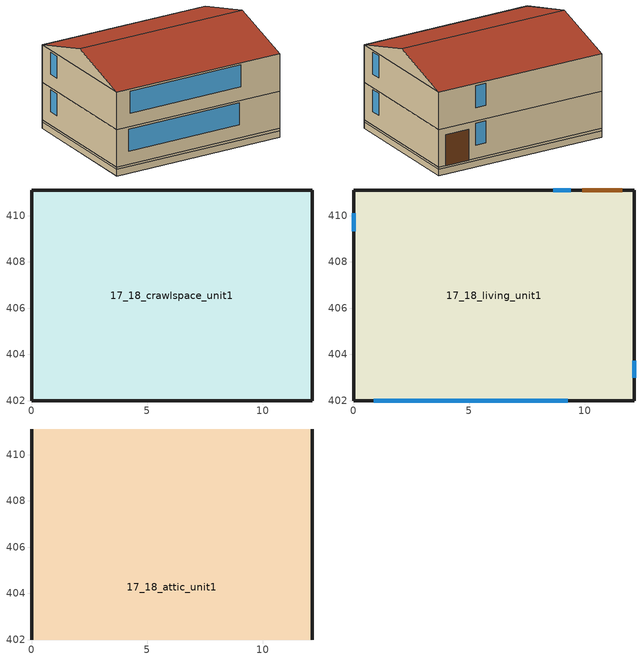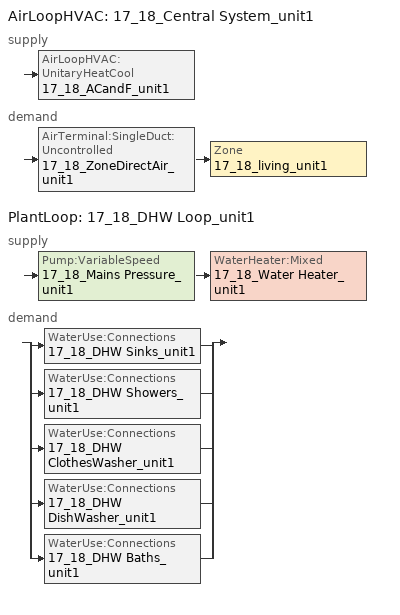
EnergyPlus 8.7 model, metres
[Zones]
17_18_crawlspace_unit1
 floor ground (HPSlab): 12.13,402 0,402 0,411.1 12.13,411.1 z-0.46
 wall outside (HPWall): 0,402 12.13,402 12.13,411.1 0,411.1 0,402 z0:0.15
 wall ground (HPWall): 0,402 12.13,402 12.13,411.1 0,411.1 0,402 z-0.46:0
17_18_living_unit1
 floor adiabatic (Interior Floor): 12.13,402 0,402 0,411.1 12.13,411.1 z2.74
 floor to 17_18_crawlspace_unit1 (Exterior Floor): 12.13,402 0,402 0,411.1 12.13,411.1 z0.15
 wall outside (HPWall): 0,402 12.13,402 12.13,411.1 0,411.1 0,402 z0.15:2.74; 0,402 12.13,402 12.13,411.1 0,411.1 0,402 z2.74:5.34
 window (Dbl Elec Abs Bleached 6mm/13mm Air): 0.88,402 9.15,402 / 9.39,411.1 8.64,411.1 / 12.13,403 12.13,403.73 z1.07:2.59; 1,402 9.26,402 / 9.39,411.1 8.63,411.1 / 12.13,403 12.13,403.72 / 0,410.1 0,409.33 z3.66:5.18; 0,410.1,1.07 0,409.36,1.06 0,409.36,2.59 0,410.1,2.59
 door (Exterior Door): 11.63,411.1 9.89,411.1 z0.15:2.29
 ceiling to 17_18_attic_unit1 (Interior Ceiling): 0,402 12.13,402 12.13,411.1 0,411.1 z5.34
17_18_attic_unit1
 wall outside (HPWall): 12.13,402,5.34 12.13,411.1,5.34 12.13,406.55,6.7; 0,411.1,5.34 0,402,5.34 0,406.55,6.7
 roof outside (HPRoof): 0,402,5.34 12.13,402,5.34 12.13,406.55,6.7 0,406.55,6.7; 12.13,411.1,5.34 0,411.1,5.34 0,406.55,6.7 12.13,406.55,6.7
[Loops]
AirLoopHVAC '17_18_Central System_unit1'
 supply: AirLoopHVAC:UnitaryHeatCool '17_18_ACandF_unit1'
 demand: AirTerminal:SingleDuct:Uncontrolled '17_18_ZoneDirectAir_unit1' > Zone '17_18_living_unit1'
PlantLoop '17_18_DHW Loop_unit1'
 supply: Pump:VariableSpeed '17_18_Mains Pressure_unit1' > WaterHeater:Mixed '17_18_Water Heater_unit1'
 demand: split
  | WaterUse:Connections '17_18_DHW Sinks_unit1'
  | WaterUse:Connections '17_18_DHW Showers_unit1'
  | WaterUse:Connections '17_18_DHW ClothesWasher_unit1'
  | WaterUse:Connections '17_18_DHW DishWasher_unit1'
  | WaterUse:Connections '17_18_DHW Baths_unit1'
[Building]
SF+CZ5AWH+USA_IL_Chicago-OHare.Intl.AP.725300+elecres+crawlspace+IECC_2018: North Axis {deg}=0; Terrain=Suburbs; Loads Convergence Tolerance Value=0.04; Temperature Convergence Tolerance Value {deltaC}=0.4; Solar Distribution=FullExterior; Maximum Number of Warmup Days=25; Minimum Number of Warmup Days=6
[Site:Location]
Chicago Ohare Intl Ap_IL_USA Design_Conditions: Latitude {deg}=41.98; Longitude {deg}=-87.92; Time Zone {hr}=-6; Elevation {m}=201
[SizingPeriod:WeatherFileDays] Day of Week for Start Day=Monday; Use Weather File Daylight Saving Period=Yes; Use Weather File Rain and Snow Indicators=Yes
Name | Begin Month | Begin Day of Month | End Month | End Day of Month
HDD | 11 | 20 | 11 | 20
CDD | 7 | 21 | 7 | 21
HDD3 | 12 | 20 | 12 | 20
CDD2 | 5 | 23 | 5 | 23
CDD3 | 5 | 30 | 5 | 30
[Site:GroundTemperature:BuildingSurface]
4.4, 3.3, 2.3, 1.8, 2, 4, 6.8, 9.3, 10.1, 9.6, 7.8, 6
[Site:WaterMainsTemperature]
Calculation Method=Correlation; Annual Average Outdoor Air Temperature {C}=9.925; Maximum Difference In Monthly Average Outdoor Air Temperatures {deltaC}=28.7
[Material]
Name | Roughness | Thickness {m} | Conductivity {W/m-K} | Density {kg/m3} | Specific Heat {J/kg-K} | Thermal Absorptance | Solar Absorptance | Visible Absorptance
ceil_consol_layer | Rough | 0.400206 | 0.0617176 | 41.9286 | 776.251
floor_consol_layer | Rough | 0.23495 | 0.0515515 | 55.074 | 916.9311
Drywall_1/2in | MediumSmooth | 0.0127 | 0.16009 | 800.923 | 1087.84
Plywood_3/4in | Rough | 0.01905 | 0.115458 | 544.68 | 674.54 | 0.9 | 0.7 | 0.7
Carpet_n_pad | MediumSmooth | 0.0254001 | 0.0601314 | 32.0369 | 836.8 | 0.9 | 0.7 | 0.7
door_const | Smooth | 0.0422696 | 0.0720096 | 512.64 | 767.58
Std Wood 6inch | MediumSmooth | 0.15 | 0.12 | 540 | 1210 | 0.9 | 0.7 | 0.7
Wall Insulation HP | MediumRough | 0.32972 | 0.049 | 265 | 836.8 | 0.9 | 0.7 | 0.7
Roof Insulation HP | MediumRough | 0.68799 | 0.049 | 265 | 836.8 | 0.9 | 0.7 | 0.7
Slab Insulation HP | MediumRough | 0.04439 | 0.049 | 265 | 836.8 | 0.9 | 0.7 | 0.7
HW CONCRETE | Rough | 0.1016 | 1.311 | 2240 | 836.8 | 0.9 | 0.7 | 0.7
1/2IN Gypsum | Smooth | 0.0127 | 0.16 | 784.9 | 830 | 0.9 | 0.92 | 0.92
1IN Stucco | Smooth | 0.0253 | 0.6918 | 1858 | 837 | 0.9 | 0.92 | 0.92
8IN CONCRETE HW | Rough | 0.2032 | 1.311 | 2240 | 836.8 | 0.9 | 0.7 | 0.7
Roof Membrane | VeryRough | 0.0095 | 0.16 | 1121.29 | 1460 | 0.9 | 0.7 | 0.7
Metal Decking | MediumSmooth | 0.0015 | 45.006 | 7680 | 418.4 | 0.9 | 0.7 | 0.3
[Material:NoMass]
CP02 CARPET PAD: Roughness=VeryRough; Thermal Resistance {m2-K/W}=0.2165; Thermal Absorptance=0.9; Solar Absorptance=0.7; Visible Absorptance=0.8
[WindowMaterial:SimpleGlazingSystem]
Glass: U-Factor {W/m2-K}=1.70358; Solar Heat Gain Coefficient=0.3344; Visible Transmittance=0.88
[WindowMaterial:Glazing] Optical Data Type=SpectralAverage; Thickness {m}=0.012; Infrared Transmittance at Normal Incidence=0; Front Side Infrared Hemispherical Emissivity=0.84; Conductivity {W/m-K}=0.9
Name | Solar Transmittance at Normal Incidence | Front Side Solar Reflectance at Normal Incidence | Back Side Solar Reflectance at Normal Incidence | Visible Transmittance at Normal Incidence | Front Side Visible Reflectance at Normal Incidence | Back Side Visible Reflectance at Normal Incidence | Back Side Infrared Hemispherical Emissivity
ECABS-2 BLEACHED 6MM | 0.814 | 0.086 | 0.086 | 0.847 | 0.099 | 0.099 | 0.1
ECABS-2 COLORED 6MM | 0.111 | 0.179 | 0.179 | 0.128 | 0.081 | 0.081 | 0.1
CLEAR 12MM | 0.653 | 0.064 | 0.064 | 0.841 | 0.077 | 0.077 | 0.84
[WindowMaterial:Gas]
ARGON 13MM: Gas Type=Argon; Thickness {m}=0.0127
[WindowMaterial:Blind]
int_blind: Slat Orientation=Horizontal; Slat Width {m}=0.025; Slat Separation {m}=0.01875; Slat Thickness {m}=0.001; Slat Angle {deg}=45; Slat Conductivity {W/m-K}=221; Slat Beam Solar Transmittance=0; Front Side Slat Beam Solar Reflectance=0.5; Back Side Slat Beam Solar Reflectance=0.5; Slat Diffuse Solar Transmittance=0; Front Side Slat Diffuse Solar Reflectance=0.5; Back Side Slat Diffuse Solar Reflectance=0.5; Slat Beam Visible Transmittance=0; Front Side Slat Beam Visible Reflectance=0.5; Back Side Slat Beam Visible Reflectance=0.5; Slat Diffuse Visible Transmittance=0; Front Side Slat Diffuse Visible Reflectance=0.5; Back Side Slat Diffuse Visible Reflectance=0.5; Slat Infrared Hemispherical Transmittance=0; Front Side Slat Infrared Hemispherical Emissivity=0.9; Back Side Slat Infrared Hemispherical Emissivity=0.9; Blind to Glass Distance {m}=0.05; Blind Top Opening Multiplier=0.5; Blind Bottom Opening Multiplier=0.5; Blind Left Side Opening Multiplier=0.5; Blind Right Side Opening Multiplier=0.5
[Construction]
InteriorFurnishings: Std Wood 6inch
Exterior Floor: floor_consol_layer, Plywood_3/4in, Carpet_n_pad
Interior Floor: Plywood_3/4in, Carpet_n_pad
Interior Ceiling: ceil_consol_layer, Drywall_1/2in
Exterior Door: door_const
window_w_blinds: Glass, int_blind
HPWall: 1IN Stucco, 8IN CONCRETE HW, Wall Insulation HP, 1/2IN Gypsum
HPRoof: Roof Membrane, Roof Insulation HP, Metal Decking
HPSlab: HW CONCRETE, Slab Insulation HP, CP02 CARPET PAD
Dbl Elec Abs Bleached 6mm/13mm Air: ECABS-2 BLEACHED 6MM, ARGON 13MM, CLEAR 12MM, ARGON 13MM, CLEAR 12MM
Dbl Elec Abs Colored 6mm/13mm Air: ECABS-2 COLORED 6MM, ARGON 13MM, CLEAR 12MM, ARGON 13MM, CLEAR 12MM
[WindowProperty:ShadingControl] Glare Control Is Active=No
Name | Shading Type | Construction with Shading | Shading Control Type | Schedule | Shading Control Is Scheduled | Setpoint {W/m2, W or deg C}
17_18_Shades | InteriorBlind | window_w_blinds | OnIfScheduleAllows | 17_shading_2012iecc | Yes
17_18_ECW | SwitchableGlazing | Dbl Elec Abs Colored 6mm/13mm Air | OnIfHighZoneAirTemperature |  | No | 24
[Zone] Multiplier=1
17_18_living_unit1; 17_18_attic_unit1; 17_18_crawlspace_unit1
[InternalMass]
17_18_Internalmass_unit1: Construction=InteriorFurnishings; Zone=17_18_living_unit1; Surface Area {m2}=9.89591
[People]
17_18_people_unit1: Zone or ZoneList=17_18_living_unit1; Number of People Schedule=17_Occupancy; Number of People Calculation Method=People; Number of People=3; Fraction Radiant=0; Sensible Heat Fraction=autocalculate; Activity Level Schedule=17_activity_sch; Enable ASHRAE 55 Comfort Warnings=No; Mean Radiant Temperature Calculation Type=ZoneAveraged
[Lights] Zone or ZoneList=17_18_living_unit1; Schedule=17_InteriorLightingHE; Design Level Calculation Method=Watts/Area; Return Air Fraction=0; Fraction Radiant=0.2; Fraction Visible=0.6; Fraction Replaceable=0
Name | Watts per Zone Floor Area {W/m2}
17_18_Living Hardwired Lighting1 | 0.69
17_18_Living Plug-in Lighting1 | 0.29
[ElectricEquipment]
17_18_LIVING ZONE ElecEq: Zone or ZoneList=17_18_living_unit1; Schedule=17_INTERMITTENT; Design Level Calculation Method=EquipmentLevel; Design Level {W}=500; Fraction Latent=0; Fraction Radiant=0.3; Fraction Lost=0
[ZoneInfiltration:DesignFlowRate] Schedule=17_INF-SCHED; Design Flow Rate Calculation Method=AirChanges/Hour; Air Changes per Hour {1/hr}=0.1; Constant Term Coefficient=1; Temperature Term Coefficient=0; Velocity Term Coefficient=0; Velocity Squared Term Coefficient=0
Name | Zone or ZoneList
17_18_LIVING ZONE Infil 1 | 17_18_living_unit1
17_18_ATTIC ZONE Infil 1 | 17_18_attic_unit1
17_18_Infl_Crawl | 17_18_crawlspace_unit1
[ZoneVentilation:DesignFlowRate]
17_18_Ventilation_unit1: Zone or ZoneList=17_18_living_unit1; Schedule=17_always_avail; Design Flow Rate Calculation Method=Flow/Zone; Design Flow Rate {m3/s}=0.0283168; Ventilation Type=Exhaust; Fan Pressure Rise {Pa}=0; Fan Total Efficiency=1; Constant Term Coefficient=1; Temperature Term Coefficient=0; Velocity Term Coefficient=0; Velocity Squared Term Coefficient=0; Minimum Indoor Temperature {C}=-100; Maximum Indoor Temperature {C}=100; Delta Temperature {deltaC}=-100; Minimum Outdoor Temperature {C}=-100; Maximum Outdoor Temperature {C}=100; Maximum Wind Speed {m/s}=40
[ZoneVentilation:WindandStackOpenArea] Zone=17_18_living_unit1; Opening Area {m2}=4.13; Opening Area Fraction Schedule=17_VentingSched; Opening Effectiveness=0.5; Discharge Coefficient for Opening=autocalculate; Minimum Indoor Temperature {C}=23; Maximum Indoor Temperature {C}=25; Delta Temperature {deltaC}=0.5; Minimum Outdoor Temperature {C}=-32; Maximum Outdoor Temperature {C}=33; Maximum Wind Speed {m/s}=40
Name | Effective Angle {deg}
17_18_WINDOW_LDF_1.UNIT1_NV; 17_18_WINDOW_LDF_2.UNIT1_NV | 180
17_18_WINDOW_SDR_1.UNIT1_NV; 17_18_WINDOW_SDR_2.UNIT1_NV | 90
17_18_WINDOW_LDB_1.UNIT1_NV; 17_18_WINDOW_LDB_2.UNIT1_NV | 0
17_18_WINDOW_SDL_1.UNIT1_NV; 17_18_WINDOW_SDL_2.UNIT1_NV | 270
[Exterior:Lights]
Name | Schedule | Design Level {W}
17_18_Exterior-Lights_unit1 | 17_ExteriorLighting | 47.3411
17_18_Garage-Lights_unit1 | 17_InteriorLightingHE | 7.84187
[DesignSpecification:OutdoorAir]
17_18_SZ_DSOA_living_unit1: Outdoor Air Method=Flow/Zone; Outdoor Air Flow per Person {m3/s-person}=0; Outdoor Air Flow per Zone {m3/s}=0.0283168
[Sizing:Zone]
17_18_living_unit1: Zone Cooling Design Supply Air Temperature Input Method=SupplyAirTemperature; Zone Cooling Design Supply Air Temperature {C}=12; Zone Heating Design Supply Air Temperature Input Method=SupplyAirTemperature; Zone Heating Design Supply Air Temperature {C}=50; Zone Cooling Design Supply Air Humidity Ratio {kgWater/kgDryAir}=0.008; Zone Heating Design Supply Air Humidity Ratio {kgWater/kgDryAir}=0.008; Design Specification Outdoor Air Object=17_18_SZ_DSOA_living_unit1; Cooling Design Air Flow Method=DesignDay; Cooling Minimum Air Flow per Zone Floor Area {m3/s-m2}=0.000762; Heating Design Air Flow Method=DesignDay; Heating Maximum Air Flow per Zone Floor Area {m3/s-m2}=0.002032; Heating Maximum Air Flow {m3/s}=0.141576; Heating Maximum Air Flow Fraction=0.3
[Sizing:System]
17_18_Central System_unit1: Type of Load to Size On=Sensible; Design Outdoor Air Flow Rate {m3/s}=autosize; Central Heating Maximum System Air Flow Ratio=1; Preheat Design Temperature {C}=7; Preheat Design Humidity Ratio {kgWater/kgDryAir}=0.008; Precool Design Temperature {C}=11; Precool Design Humidity Ratio {kgWater/kgDryAir}=0.008; Central Cooling Design Supply Air Temperature {C}=12; Central Heating Design Supply Air Temperature {C}=50; Type of Zone Sum to Use=NonCoincident; 100% Outdoor Air in Cooling=No; 100% Outdoor Air in Heating=No; Central Cooling Design Supply Air Humidity Ratio {kgWater/kgDryAir}=0.008; Central Heating Design Supply Air Humidity Ratio {kgWater/kgDryAir}=0.008; Cooling Supply Air Flow Rate Method=DesignDay; Heating Supply Air Flow Rate Method=DesignDay; Zone Maximum Outdoor Air Fraction=1; Cooling Design Capacity Method=CoolingDesignCapacity; Cooling Design Capacity {W}=autosize; Heating Design Capacity Method=HeatingDesignCapacity; Heating Design Capacity {W}=autosize; Central Cooling Capacity Control Method=OnOff
[Sizing:Plant]
17_18_DHW Loop_unit1: Loop Type=Heating; Design Loop Exit Temperature {C}=48.8889; Loop Design Temperature Difference {deltaC}=5.55556
[ZoneControl:Thermostat]
17_18_Zone Thermostat_unit1: Zone or ZoneList=17_18_living_unit1; Control Type Schedule=17_zone_control_type; Control 1=17_18_thermostat_living Dual SP Control
[ThermostatSetpoint:DualSetpoint]
17_18_thermostat_living Dual SP Control: Heating Setpoint Temperature Schedule=17_heating_sch; Cooling Setpoint Temperature Schedule=17_cooling_sch
[AirTerminal:SingleDuct:Uncontrolled]
17_18_ZoneDirectAir_unit1: Availability Schedule=17_always_avail; Maximum Air Flow Rate {m3/s}=autosize
[Zone equipment]
17_18_living_unit1: 17_18_ZoneDirectAir_unit1
[Fan:OnOff]
17_18_Supply Fan_unit1: Availability Schedule=17_always_avail; Fan Total Efficiency=0.5915; Pressure Rise {Pa}=400; Maximum Flow Rate {m3/s}=autosize; Motor Efficiency=0.65; Motor In Airstream Fraction=1
[Coil:Cooling:DX:SingleSpeed]
17_18_DX Cooling Coil_unit1: Availability Schedule=17_always_avail; Gross Rated Total Cooling Capacity {W}=autosize; Gross Rated Sensible Heat Ratio=autosize; Gross Rated Cooling COP {W/W}=3.97009; Rated Air Flow Rate {m3/s}=autosize; Total Cooling Capacity Function of Temperature Curve=17_18_Cool-Cap-FT; Total Cooling Capacity Function of Flow Fraction Curve=17_18_ConstantCubic; Energy Input Ratio Function of Temperature Curve=17_18_Cool-EIR-FT; Energy Input Ratio Function of Flow Fraction Curve=17_18_ConstantCubic; Part Load Fraction Correlation Curve=17_18_Cool-PLF-fPLR
[Coil:Heating:Electric]
17_18_Main electric heating coil_unit1: Availability Schedule=17_always_avail; Efficiency=1; Nominal Capacity {W}=autosize
[AirLoopHVAC:UnitaryHeatCool]
17_18_ACandF_unit1: Availability Schedule=17_always_avail; Supply Air Fan Operating Mode Schedule=17_fan_cycle; Maximum Supply Air Temperature {C}=80; Cooling Supply Air Flow Rate {m3/s}=autosize; Heating Supply Air Flow Rate {m3/s}=autosize; No Load Supply Air Flow Rate {m3/s}=0; Controlling Zone or Thermostat Location=17_18_living_unit1; Supply Fan=17_18_Supply Fan_unit1; Fan Placement=BlowThrough; Heating Coil=17_18_Main electric heating coil_unit1; Cooling Coil=17_18_DX Cooling Coil_unit1; Dehumidification Control Type=None
[AirLoopHVAC]
17_18_Central System_unit1: Design Supply Air Flow Rate {m3/s}=autosize
[Pump:VariableSpeed]
17_18_Mains Pressure_unit1: Design Maximum Flow Rate {m3/s}=autosize; Design Pump Head {Pa}=1; Design Power Consumption {W}=0; Motor Efficiency=1; Fraction of Motor Inefficiencies to Fluid Stream=0; Coefficient 1 of the Part Load Performance Curve=0; Coefficient 2 of the Part Load Performance Curve=1; Coefficient 3 of the Part Load Performance Curve=0; Coefficient 4 of the Part Load Performance Curve=0; Design Minimum Flow Rate {m3/s}=0; Pump Control Type=Intermittent
[WaterHeater:Mixed]
17_18_Water Heater_unit1: Tank Volume {m3}=0.196841; Setpoint Temperature Schedule=17_dhw_setpt; Deadband Temperature Difference {deltaC}=2; Maximum Temperature Limit {C}=50; Heater Control Type=Cycle; Heater Maximum Capacity {W}=autosize; Heater Minimum Capacity {W}=0; Heater Ignition Minimum Flow Rate {m3/s}=0; Heater Fuel Type=electricity; Heater Thermal Efficiency=1; Ambient Temperature Indicator=Zone; Ambient Temperature Zone=17_18_living_unit1; Off Cycle Loss Coefficient to Ambient Temperature {W/K}=1.23162; Off Cycle Loss Fraction to Zone=1; On Cycle Loss Coefficient to Ambient Temperature {W/K}=1.23162; On Cycle Loss Fraction to Zone=1; Peak Use Flow Rate {m3/s}=0; Use Side Effectiveness=1; Source Side Effectiveness=1; Use Side Design Flow Rate {m3/s}=autosize; Source Side Design Flow Rate {m3/s}=0; Indirect Water Heating Recovery Time {hr}=1.5
[WaterHeater:Sizing]
17_18_Water Heater_unit1: Design Mode=ResidentialHUD-FHAMinimum; Number of Bedrooms=3; Number of Bathrooms=3
[PlantLoop]
17_18_DHW Loop_unit1: Fluid Type=Water; Plant Equipment Operation Scheme=17_18_DHW Loop Operation_unit1; Maximum Loop Temperature {C}=100; Minimum Loop Temperature {C}=0; Maximum Loop Flow Rate {m3/s}=autosize; Minimum Loop Flow Rate {m3/s}=0; Plant Loop Volume {m3}=autocalculate; Load Distribution Scheme=Optimal
[PlantEquipmentList]
17_18_DHW Plant Equipment_unit1: 17_18_Water Heater_unit1
[PlantEquipmentOperation:HeatingLoad]
17_18_DHW Control Scheme_unit1: Load Range 1 Lower Limit {W}=0; Load Range 1 Upper Limit {W}=1000000000000000; Range 1 Equipment List=17_18_DHW Plant Equipment_unit1
[PlantEquipmentOperationSchemes]
17_18_DHW Loop Operation_unit1: Control Scheme 1=17_18_DHW Control Scheme_unit1; Control Scheme 1 Schedule=17_always_avail
[AvailabilityManager:Scheduled]
17_18_System availability: Schedule=17_always_avail
[SetpointManager:Scheduled]
17_18_DHW Loop Setpoint Manager_unit1: Control Variable=Temperature; Schedule=17_DHWSupplySetpoint; Setpoint Node or NodeList=17_18_DHW Supply Outlet Node_unit1
[WaterUse:Equipment]
Name | Peak Flow Rate {m3/s} | Flow Rate Fraction Schedule | Target Temperature Schedule
17_18_Clothes Washer_unit1 | 1.62192e-06 | 17_ClothesWasher | 17_CWWaterTempSchedule
17_18_Dishwasher_unit1 | 6.36685e-07 | 17_Dishwasher | 17_DWWaterTempSchedule
17_18_Sinks_unit1 | 7.1934e-05 | 17_BA_sink_sch | 17_SSBWaterTempSchedule
17_18_Showers_unit1 | 0.000141975 | 17_BA_shower_sch | 17_SSBWaterTempSchedule
17_18_Baths_unit1 | 0.00027764 | 17_BA_bath_sch | 17_SSBWaterTempSchedule
[WaterUse:Connections] Drain Water Heat Exchanger Type=None
Name | Water Use Equipment 1
17_18_DHW Sinks_unit1 | 17_18_Sinks_unit1
17_18_DHW Showers_unit1 | 17_18_Showers_unit1
17_18_DHW ClothesWasher_unit1 | 17_18_Clothes Washer_unit1
17_18_DHW DishWasher_unit1 | 17_18_Dishwasher_unit1
17_18_DHW Baths_unit1 | 17_18_Baths_unit1
[Schedule:Day:Hourly]
17_OccupancyDay: 1, 1, 1, 1, 1, 1, 1, 0.8831, 0.40861, 0.24189, 0.24189, 0.24189, 0.24189, 0.24189, 0.24189, 0.24189, 0.29498, 0.5531, 0.89693, 0.89693, 0.89693, 1, 1, 1
17_ExteriorLightingDay: 1, 1, 1, 1, 1, 1, 0, 0, 0, 0, 0, 0, 0, 0, 0, 0, 0, 0, 1, 1, 1, 1, 1, 1
17_LightingDay_EELighting: 0.06875, 0.06875, 0.06875, 0.06875, 0.20625, 0.429688, 0.48125, 0.429688, 0.189062, 0.128906, 0.128906, 0.128906, 0.128906, 0.128906, 0.128906, 0.223438, 0.48125, 0.670312, 0.902344, 1, 1, 0.75625, 0.421094, 0.171875
17_DishwasherWeekday: 0.115858, 0.0514759, 0.0385692, 0.0257379, 0.0257379, 0.0772138, 0.154503, 0.231792, 0.437922, 0.489398, 0.425016, 0.360633, 0.309082, 0.347726, 0.283344, 0.270437, 0.283344, 0.373464, 0.656883, 0.8372, 0.682621, 0.502305, 0.33482, 0.231792
17_DishwasherWeekend: 0.124134, 0.0551527, 0.0413241, 0.0275764, 0.0275764, 0.0827291, 0.165539, 0.248349, 0.469202, 0.524355, 0.455374, 0.386393, 0.331159, 0.372564, 0.303583, 0.289754, 0.303583, 0.40014, 0.703804, 0.897, 0.73138, 0.538184, 0.358735, 0.248349
17_DishwasherVacation; 17_ClothesWasherVacation: 0, 0, 0, 0, 0, 0, 0, 0, 0, 0, 0, 0, 0, 0, 0, 0, 0, 0, 0, 0, 0, 0, 0, 0
17_ClothesWasherWeekday: 0.0796475, 0.0637009, 0.0318078, 0.0318078, 0.0637009, 0.095594, 0.191188, 0.414354, 0.621574, 0.7332, 0.717253, 0.637521, 0.573735, 0.510034, 0.446247, 0.414354, 0.430301, 0.414354, 0.414354, 0.414354, 0.414354, 0.398408, 0.270921, 0.143434
17_ClothesWasherWeekend: 0.097441, 0.077932, 0.0389138, 0.0389138, 0.077932, 0.11695, 0.2339, 0.506923, 0.760436, 0.897, 0.877491, 0.779946, 0.701909, 0.623977, 0.545941, 0.506923, 0.526432, 0.506923, 0.506923, 0.506923, 0.506923, 0.487414, 0.331446, 0.175477
[Schedule:Week:Compact]
17_DishwasherWeek: For: Weekdays, 17_DishwasherWeekday, For: CustomDay1, 17_DishwasherVacation, For: AllOtherDays, 17_DishwasherWeekend
17_ClothesWasherWeek: For: Weekdays, 17_ClothesWasherWeekday, For: CustomDay1, 17_ClothesWasherVacation, For: AllOtherDays, 17_ClothesWasherWeekend
17_OccupancyWeek: AllDays, 17_OccupancyDay
17_LightingProfileWeek_EELighting: For: AllDays, 17_LightingDay_EELighting
17_ExteriorLightingProfileWeek: For: AllDays, 17_ExteriorLightingDay
[Schedule:Year]
17_Occupancy: 17_OccupancyWeek, 1, 1, 12, 31
17_InteriorLightingHE: 17_LightingProfileWeek_EELighting, 1, 1, 12, 31
17_ExteriorLighting: 17_ExteriorLightingProfileWeek, 1, 1, 12, 31
17_Dishwasher: 17_DishwasherWeek, 1, 1, 12, 31
17_ClothesWasher: 17_ClothesWasherWeek, 1, 1, 12, 31
[Schedule:Compact]
17_BA_shower_sch: Through: 12/31, For: AllDays, Until: 1:00, 0.00204722, Until: 2:00, 0.000930554, Until: 3:00, 0.000558333, Until: 4:00, 0.000930554, Until: 5:00, 0.00260555, Until: 6:00, 0.00967777, Until: 7:00, 0.0219611, Until: 8:00, 0.021775, Until: 9:00, 0.0176805, Until: 10:00, 0.0137722, Until: 11:00, 0.0111667, Until: 12:00, 0.00874721, Until: 13:00, 0.00632777, Until: 14:00, 0.00539722, Until: 15:00, 0.00483888, Until: 16:00, 0.00465277, Until: 17:00, 0.00558333, Until: 18:00, 0.00725832, Until: 19:00, 0.00781666, Until: 20:00, 0.00781666, Until: 21:00, 0.00781666, Until: 22:00, 0.00763055, Until: 23:00, 0.00539722, Until: 24:00, 0.00390833
17_BA_bath_sch: Through: 12/31, For: AllDays, Until: 1:00, 0.000190545, Until: 2:00, 9.52723e-05, Until: 3:00, 9.52723e-05, Until: 4:00, 9.52723e-05, Until: 5:00, 0.000190545, Until: 6:00, 0.000452543, Until: 7:00, 0.00109563, Until: 8:00, 0.00138145, Until: 9:00, 0.00157199, Until: 10:00, 0.00138145, Until: 11:00, 0.00109563, Until: 12:00, 0.000833632, Until: 13:00, 0.00073836, Until: 14:00, 0.000547816, Until: 15:00, 0.000547816, Until: 16:00, 0.000547816, Until: 17:00, 0.000928905, Until: 18:00, 0.00109563, Until: 19:00, 0.00183399, Until: 20:00, 0.00238181, Until: 21:00, 0.00238181, Until: 22:00, 0.00183399, Until: 23:00, 0.00157199, Until: 24:00, 0.000928905
17_BA_sink_sch: Through: 12/31, For: AllDays, Until: 1:00, 0.00458624, Until: 2:00, 0.00229312, Until: 3:00, 0.00163794, Until: 4:00, 0.00163794, Until: 5:00, 0.00229312, Until: 6:00, 0.00589659, Until: 7:00, 0.0137587, Until: 8:00, 0.0203105, Until: 9:00, 0.0216208, Until: 10:00, 0.0203105, Until: 11:00, 0.0176898, Until: 12:00, 0.0163794, Until: 13:00, 0.0160518, Until: 14:00, 0.0147415, Until: 15:00, 0.0140863, Until: 16:00, 0.0134311, Until: 17:00, 0.0157243, Until: 18:00, 0.0212933, Until: 19:00, 0.0245691, Until: 20:00, 0.0226036, Until: 21:00, 0.0186725, Until: 22:00, 0.0157243, Until: 23:00, 0.0131035, Until: 24:00, 0.00884489
17_activity_sch: Through: 12/31, For: AllDays, Until: 24:00, 117.28
17_zone_control_type: Through: 12/31, For: AllDays, Until 24:00, 4
17_shading_2012iecc: Through: 12/31, For: AllDays, Until 24:00, 0
17_dhw_setpt: Through: 12/31, For: AllDays, Until 24:00, 48
17_always_avail: Through: 12/31, For: AllDays, Until: 24:00, 1
17_heating_sch: Through: 12/31, For: AllDays, Until: 24:00, 20
17_cooling_sch: Through: 12/31, For: AllDays, Until: 24:00, 25
17_fan_cycle: Through: 12/31, For: AllDays, Until: 24:00, 0
17_VentingSched: Through: 6/30, For: AllDays, Until: 24:00, 0, Through: 9/30, For: AllDays, Until: 24:00, 0, Through: 12/31, For: AllDays, Until: 24:00, 0
17_INTERMITTENT: Through: 12/31, For: WeekDays, Until: 8:00, 0, Until: 18:00, 1, Until: 24:00, 0, For: AllOtherDays, Until: 24:00, 0
17_INF-SCHED: Through: 12/31, For: Alldays, Until: 24:00, 1
[Schedule:Constant]
Name | Hourly Value
17_DWWaterTempSchedule; 17_CWWaterTempSchedule; 17_DHWSupplySetpoint | 48.8889
17_SSBWaterTempSchedule | 40.5556
[Curve:Quadratic]
17_18_Cool-PLF-fPLR: Coefficient1 Constant=0.801414; Coefficient2 x=0.237447; Coefficient3 x**2=-0.0393773; Minimum Value of x=0; Maximum Value of x=1; Minimum Curve Output=0.7; Maximum Curve Output=1
[Curve:Cubic]
17_18_ConstantCubic: Coefficient1 Constant=1; Coefficient2 x=0; Coefficient3 x**2=0; Coefficient4 x**3=0; Minimum Value of x=-100; Maximum Value of x=100
[Curve:Biquadratic] Minimum Value of x=-100; Maximum Value of x=100; Minimum Value of y=-100; Maximum Value of y=100
Name | Coefficient1 Constant | Coefficient2 x | Coefficient3 x**2 | Coefficient4 y | Coefficient5 y**2 | Coefficient6 x*y
17_18_Cool-Cap-fT | 1.26489 | -0.035055 | 0.00211086 | -0.00152689 | -7.0308e-06 | -0.000469184
17_18_Cool-EIR-fT | 0.384024 | 0.0296967 | -0.00113293 | 0.00649067 | 0.000262699 | -0.000120722
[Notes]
$Id: eplus.res.template,v 1.15 2019/02/07 17:10:57 d3a061 Exp d3a061 $
$Log: eplus.res.template,v $
Added defaults for duct R-values.  Added a code default (taken from
consolidated.materials.template) and a moisture_regime default (from
the same place).
Added default settings for wwr.  Fixed problem that was using the
'system' parm where it should have used 'hvac_type'; also added
missing setting of hvac_type to 'heatpump' where appropriate.
Fixed bug in how r_crawlwall and r_bsmtwall were being defaulted.
Beefed up screening of tropical_designation as applied to singe-family
homes (was accidentally including singlewide manufactured homes in
the check).
Added the $TEMPLATE_PATH variable to simplify the process() calls.
Fairly extensive cleanup and refactoring to make make the template work with
the "canonical" index variables and other such things, including making
cfm25 a valid input that is coordinated with leakage_ratio.
Changed hard-coded shower_gpm, sink_gpm, and bath_gpm variables to changeable
parameters with defaults.
Fixed big that was setting $humidity_designation and/or $tropical_designation to
undef instead of ''.  Added the $ach25 parameter as a better alternative to the
$leakage_ratio that had been used in the past (the latter, if given, still has
precedence over the former).  Added calls to generate a globals_report.  And af
few cleanups of code.
Added kludges to allow more consistent parm column names for climate zones, moisture
regimes, and humidity/tropical designations.  Put in a check to bomb if the user
specifies any specific LED components to the lighting (needs to be enhanced to properly
accommodate LEDs, but...later).  Fixed default value of $ua.
Added/clarified comments on the $max_supply calcs.
Fixed a bunch of typos that were introduced when the setdef() calls were
inserted in place of ||=.  Also added in 2018 IECC default lighting fractions
that had been inadvertently omitted before.
Replaced all uses of ||= with setdef() or val_or().  Added in re-wired (haha)
lighting procedure.  A few other fix-ups, comments, indents, etc., that were
left out when the original 8.6 template was created.  (Sigh.)
Updated DHW energy factors for new Federal standards that are current as
Reworked DHW savings for 2015 and 2018 IECCs.
Revision 1.3  2017/04/27 21:41:17  mend509
Added the additional lighting load for the unconditioned floor area of the semi-conditioned prototype
Dropped all the Windows line ending characters (ugh--it marks every line
as updated in the diffs), and changed to the "English" version of $WARNING
to eliminate the Perl warnings about the deprecated control-W version of
that variable.
Revision 1.1  2017/04/12 22:43:34  mend509
Initial revision
Revision 1.6  2015/06/27 00:14:44  mend509
Revised insulation quality calculation
Revision 1.5  2015/05/21 16:51:15  mend509
Archive after determination analysis
Revision 1.4  2014/06/27 16:27:02  mend509
Check in before DHW changes
Revision 1.2  2014/05/19 23:06:43  mend509
Two main revisions:
1: Re-wired ground temperature sections to read from previously generated gtp files if available
2: Copied over 2012 IECC into 2015 IECC variables where applicable
Revision 1.1  2014/05/16 23:22:50  mend509
Initial revision
Revision 1.2  2013/03/29 17:30:21  mend509
Archived after generating first set of masonry input files
Revision 1.1  2013/03/24 05:30:59  mend509
Initial revision
The Residential Prototype Building Models were developed by Pacific Northwest National Laboratory (PNNL),
under contract with the U.S. Department of Energy (DOE).
The purpose of developing these building prototype models is to measure energy saving impacts from
various residential energy codes. Detailed model development descriptions are documented in
PNNL report titled "Cost-Effectiveness Analysis of the 2009 and 2012 IECC Residential Provisions
- Technical Support Document".
GPARM parameters as run:
ID = SF+CZ5AWH+USA_IL_Chicago-OHare.Intl.AP.725300+elecres+crawlspace+IECC_2018
weatherfile = USA_IL_Chicago-OHare.Intl.AP.725300_TMY3.epw
climate_zone = Climate Zone 5
